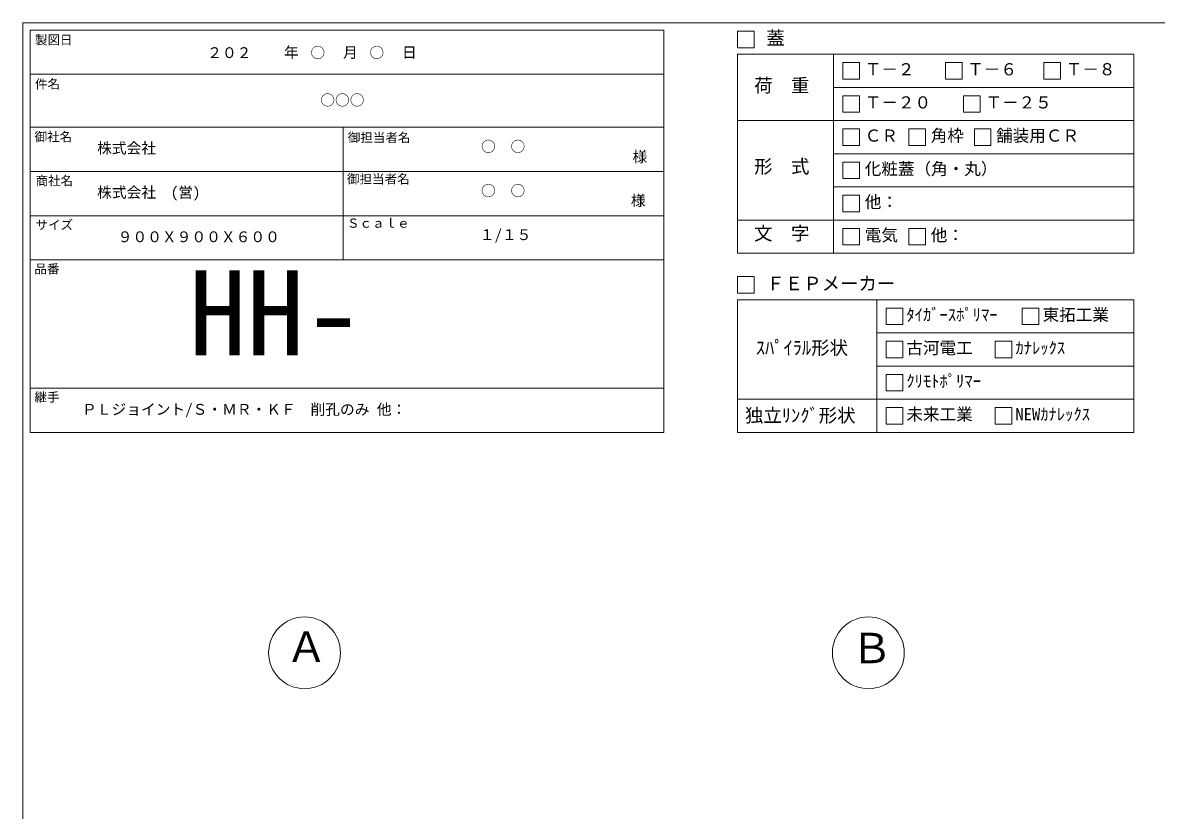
# Model space of a CAD drawing. Units: millimetres, scale not verified. Extents: x -4897 to 18483, y -2289 to 2289.
# Drawn here: x -1237 to 1840, y 151 to 2289 of the extents above; entities that cross this region are included whole.
import ezdxf
from ezdxf.enums import TextEntityAlignment as Align

# ---------------------------------------------------------------- set-up
doc = ezdxf.new("R2010")
doc.units = ezdxf.units.MM
doc.header["$LTSCALE"] = 10
for name, color, linetype, lineweight in [('0-2_waku', 7, 'Continuous', 18), ('0-3_gaikei', 7, 'Continuous', 18), ('0-D_文字１', 7, 'Continuous', 18), ('1-4_文字２', 7, 'Continuous', 5)]:
    doc.layers.add(name, color=color, linetype=linetype, lineweight=lineweight)
doc.styles.add('ＭＳ ゴシック', font='')
doc.styles.get('ＭＳ ゴシック').set_extended_font_data('MS Gothic')

msp = doc.modelspace()

# ---------------------------------------------------------------- linework, layer by layer
at = {"layer": '0-2_waku'}
for p, q in [((-1236.72, 2288.65), (-1236.72, -1986.35)), ((-1216.72, 2268.65), (-1216.72, 1176.65)), ((-1216.72, 2268.65), (503.28, 2268.65)), ((-1216.72, 2268.65), (-1216.72, 1176.65)), ((-1216.72, 2268.65), (503.28, 2268.65)), ((-1216.72, 2268.65), (-1216.72, 1176.65)), ((503.28, 2268.65), (503.28, 1176.65)), ((703.28, 2202.87), (1778.28, 2202.87)), ((703.28, 2202.87), (703.28, 1662.87)), ((963.95, 2202.87), (963.95, 1662.87)), ((1778.28, 2202.87), (1778.28, 1662.87)), ((-1216.72, 2148.65), (503.28, 2148.65)), ((-1216.72, 2148.65), (503.28, 2148.65)), ((-1216.72, 2148.65), (503.28, 2148.65)), ((-1216.72, 2148.65), (503.28, 2148.65)), ((963.95, 2112.87), (1778.28, 2112.87)), ((-1216.72, 2004.65), (503.28, 2004.65)), ((-1216.72, 2004.65), (503.28, 2004.65)), ((-366.72, 2004.65), (-366.72, 1644.65)), ((703.28, 2022.87), (1778.28, 2022.87)), ((963.95, 1932.87), (1778.28, 1932.87)), ((-1216.72, 1884.65), (503.28, 1884.65)), ((963.95, 1842.87), (1778.28, 1842.87)), ((-1216.72, 1764.65), (503.28, 1764.65)), ((703.28, 1752.87), (1778.28, 1752.87)), ((703.28, 1662.87), (1778.28, 1662.87)), ((-1216.72, 1644.65), (503.28, 1644.65)), ((703.28, 1536.65), (1778.28, 1536.65)), ((703.28, 1536.65), (703.28, 1176.65)), ((1081.1, 1536.65), (1081.1, 1176.65)), ((1778.28, 1536.65), (1778.28, 1176.65)), ((1081.1, 1446.65), (1778.28, 1446.65)), ((1081.1, 1356.65), (1778.28, 1356.65)), ((-1216.72, 1296.65), (503.28, 1296.65)), ((703.28, 1266.65), (1778.28, 1266.65)), ((-1216.72, 1176.65), (503.28, 1176.65)), ((703.28, 1176.65), (1778.28, 1176.65)), ((703.28, 1176.65), (1778.28, 1176.65))]:
    msp.add_line(p, q, dxfattribs=at)
msp.add_lwpolyline([(-1236.72, 2288.65), (4883.28, 2288.65), (4883.28, -1986.35)], dxfattribs=at)
at = {"layer": '0-3_gaikei'}
for centre in [(-471.72, 578.65), (1058.28, 578.65)]:
    msp.add_circle(centre, 97.5, dxfattribs=at)
at = {"layer": '0-D_文字１'}
for p, q in [((703.28, 2265.68), (703.28, 2220.68)), ((703.28, 2220.68), (748.28, 2220.68)), ((989.25, 2180.37), (1034.25, 2180.37)), ((989.25, 2180.37), (989.25, 2135.37)), ((989.25, 2180.37), (989.25, 2135.37)), ((989.25, 2180.37), (1034.25, 2180.37)), ((989.25, 2180.37), (989.25, 2135.37)), ((989.25, 2180.37), (1034.25, 2180.37)), ((1034.25, 2180.37), (1034.25, 2135.37)), ((1034.25, 2180.37), (1034.25, 2135.37)), ((1034.25, 2180.37), (1034.25, 2135.37)), ((1267.33, 2180.37), (1312.33, 2180.37)), ((1267.33, 2180.37), (1267.33, 2135.37)), ((1312.33, 2180.37), (1312.33, 2135.37)), ((1534.54, 2180.37), (1579.54, 2180.37)), ((1534.54, 2180.37), (1534.54, 2135.37)), ((1579.54, 2180.37), (1579.54, 2135.37)), ((989.25, 2135.37), (1034.25, 2135.37)), ((989.25, 2135.37), (1034.25, 2135.37)), ((989.25, 2135.37), (1034.25, 2135.37)), ((1267.33, 2135.37), (1312.33, 2135.37)), ((1534.54, 2135.37), (1579.54, 2135.37)), ((989.25, 2090.37), (1034.25, 2090.37)), ((989.25, 2090.37), (989.25, 2045.37)), ((1034.25, 2090.37), (1034.25, 2045.37)), ((1316.73, 2090.37), (1361.73, 2090.37)), ((1316.73, 2090.37), (1316.73, 2045.37)), ((1361.73, 2090.37), (1361.73, 2045.37)), ((989.25, 2045.37), (1034.25, 2045.37)), ((1316.73, 2045.37), (1361.73, 2045.37)), ((989.25, 2000.37), (1034.25, 2000.37)), ((989.25, 2000.37), (989.25, 1955.37)), ((989.25, 2000.37), (989.25, 1955.37)), ((1034.25, 2000.37), (1034.25, 1955.37)), ((1034.25, 2000.37), (1034.25, 1955.37)), ((1168.25, 2000.37), (1213.25, 2000.37)), ((1168.25, 2000.37), (1168.25, 1955.37)), ((1213.25, 2000.37), (1213.25, 1955.37)), ((1345.75, 2000.37), (1390.75, 2000.37)), ((1345.75, 2000.37), (1345.75, 1955.37)), ((1390.75, 2000.37), (1390.75, 1955.37)), ((989.25, 1955.37), (1034.25, 1955.37)), ((989.25, 1955.37), (1034.25, 1955.37)), ((1168.25, 1955.37), (1213.25, 1955.37)), ((1345.75, 1955.37), (1390.75, 1955.37)), ((989.25, 1910.37), (989.25, 1865.37)), ((1034.25, 1910.37), (1034.25, 1865.37)), ((989.25, 1865.37), (1034.25, 1865.37)), ((989.25, 1820.37), (1034.25, 1820.37)), ((989.25, 1820.37), (989.25, 1775.37)), ((989.25, 1820.37), (989.25, 1775.37)), ((1034.25, 1820.37), (1034.25, 1775.37)), ((1034.25, 1820.37), (1034.25, 1775.37)), ((989.25, 1775.37), (1034.25, 1775.37)), ((989.25, 1775.37), (1034.25, 1775.37)), ((989.25, 1730.37), (989.25, 1685.37)), ((1168.25, 1730.37), (1168.25, 1685.37)), ((989.25, 1685.37), (1034.25, 1685.37)), ((1168.25, 1685.37), (1213.25, 1685.37)), ((703.28, 1599.46), (703.28, 1554.46)), ((703.28, 1554.46), (748.28, 1554.46)), ((1106.4, 1514.15), (1106.4, 1469.15)), ((1475.98, 1514.15), (1520.98, 1514.15)), ((1475.98, 1514.15), (1475.98, 1469.15)), ((1475.98, 1514.15), (1520.98, 1514.15)), ((1475.98, 1514.15), (1475.98, 1469.15)), ((1475.98, 1514.15), (1520.98, 1514.15)), ((1475.98, 1514.15), (1475.98, 1469.15)), ((1520.98, 1514.15), (1520.98, 1469.15)), ((1520.98, 1514.15), (1520.98, 1469.15)), ((1520.98, 1514.15), (1520.98, 1469.15)), ((1106.4, 1469.15), (1151.4, 1469.15)), ((1475.98, 1469.15), (1520.98, 1469.15)), ((1475.98, 1469.15), (1520.98, 1469.15)), ((1475.98, 1469.15), (1520.98, 1469.15)), ((1106.4, 1424.15), (1151.4, 1424.15)), ((1106.4, 1424.15), (1106.4, 1379.15)), ((1151.4, 1424.15), (1151.4, 1379.15)), ((1402.31, 1424.15), (1402.31, 1379.15)), ((1106.4, 1379.15), (1151.4, 1379.15)), ((1402.31, 1379.15), (1447.31, 1379.15)), ((1106.4, 1334.15), (1106.4, 1289.15)), ((1106.4, 1289.15), (1151.4, 1289.15)), ((1106.4, 1244.15), (1151.4, 1244.15)), ((1106.4, 1244.15), (1106.4, 1199.15)), ((1151.4, 1244.15), (1151.4, 1199.15)), ((1402.31, 1244.15), (1447.31, 1244.15)), ((1402.31, 1244.15), (1402.31, 1199.15)), ((1447.31, 1244.15), (1447.31, 1199.15)), ((1106.4, 1199.15), (1151.4, 1199.15)), ((1402.31, 1199.15), (1447.31, 1199.15))]:
    msp.add_line(p, q, dxfattribs=at)
for points in [[(703.28, 2265.68), (748.28, 2265.68), (748.28, 2220.68)], [(703.28, 2265.68), (748.28, 2265.68), (748.28, 2220.68)], [(989.25, 2000.37), (1034.25, 2000.37), (1034.25, 1955.37)], [(989.25, 2000.37), (989.25, 1955.37), (1034.25, 1955.37)], [(989.25, 1910.37), (1034.25, 1910.37), (1034.25, 1865.37)], [(989.25, 1820.37), (1034.25, 1820.37), (1034.25, 1775.37)], [(989.25, 1820.37), (989.25, 1775.37), (1034.25, 1775.37)], [(989.25, 1730.37), (1034.25, 1730.37), (1034.25, 1685.37)], [(1168.25, 1730.37), (1213.25, 1730.37), (1213.25, 1685.37)], [(703.28, 1599.46), (748.28, 1599.46), (748.28, 1554.46)], [(1106.4, 1514.15), (1151.4, 1514.15), (1151.4, 1469.15)], [(1402.31, 1424.15), (1447.31, 1424.15), (1447.31, 1379.15)], [(1106.4, 1334.15), (1151.4, 1334.15), (1151.4, 1289.15)]]:
    msp.add_lwpolyline(points, dxfattribs=at)

# ---------------------------------------------------------------- texts
at = {"layer": '0-D_文字１', "style": 'ＭＳ ゴシック'}
for s, height, p in [('製図日', 24.93, (-1203.45, 2222.2)), ('蓋', 36.66, (781.37, 2217.76)), ('\u3000\u3000年\u3000\u3000\u3000月\u3000\u3000\u3000日', 29.33, (-607.41, 2184.59)), ('Ｔ－２', 32.99, (1048.39, 2135.85)), ('Ｔ－６', 32.99, (1326.48, 2135.85)), ('Ｔ－８', 32.99, (1593.68, 2135.85)), ('件名', 24.93, (-1203.45, 2102.2)), ('荷\u3000重', 36.66, (748.25, 2089.06)), ('Ｔ－２０', 32.99, (1048.39, 2045.85)), ('Ｔ－２５', 32.99, (1375.87, 2045.85)), ('角枠', 32.99, (1227.39, 1955.85)), ('舗装用ＣＲ', 32.99, (1404.89, 1955.85)), ('御社名', 24.93, (-1204.42, 1959.19)), ('御担当者名', 24.93, (-354.51, 1956.98)), ('御担当者名', 24.93, (-354.51, 1956.98)), ('ＣＲ', 32.99, (1048.39, 1955.85)), ('様', 29.33, (418.23, 1901.48)), ('形\u3000式', 36.66, (748.25, 1869.1)), ('化粧蓋（角・丸）', 32.99, (1048.39, 1865.85)), ('御担当者名', 24.93, (-356.72, 1844.67)), ('商社名', 24.93, (-1201.82, 1840.15)), ('様', 29.33, (413.74, 1782.56)), ('他：', 32.99, (1048.39, 1775.85)), ('サイズ', 24.93, (-1201.82, 1720.15)), ('Ｓｃａｌｅ', 24.93, (-356.72, 1724.67)), ('９００Ｘ９００Ｘ６００', 29.33, (-978.83, 1684.11)), ('１/１５', 29.33, (3.91, 1689.83)), ('文\u3000字', 36.66, (748.25, 1687.62)), ('電気', 32.99, (1048.39, 1685.85)), ('他：', 32.99, (1227.39, 1685.85)), ('品番', 24.93, (-1204.82, 1600.51)), ('HH-', 230.9, (-785.99, 1316.48)), ('ＦＥＰメーカー', 36.66, (781.37, 1551.54)), ('ﾀｲｶﾞｰｽﾎﾟﾘﾏｰ', 32.99, (1161.37, 1469.63)), ('東拓工業', 32.99, (1530.95, 1469.63)), ('ｽﾊﾟｲﾗﾙ形状', 36.66, (752.9, 1376.99)), ('古河電工', 32.99, (1161.37, 1379.63)), ('ｶﾅﾚｯｸｽ', 32.99, (1457.27, 1379.63)), ('ｸﾘﾓﾄﾎﾟﾘﾏｰ', 32.99, (1161.37, 1289.63)), ('継手', 24.93, (-1204.82, 1252.51)), ('ＰＬジョイント/Ｓ・ＭＲ・ＫＦ\u3000削孔のみ 他：', 29.33, (-1075.73, 1215.85)), ('独立ﾘﾝｸﾞ形状', 36.66, (723.37, 1193.5)), ('未来工業', 32.99, (1161.37, 1199.63)), ('NEWｶﾅﾚｯｸｽ', 32.99, (1457.27, 1199.63)), ('Ａ', 82.48, (-522.89, 529.37)), ('Ｂ', 82.48, (1010.97, 525.57))]:
    msp.add_text(s, height=height, dxfattribs=at).set_placement(p, align=Align.BOTTOM_LEFT)
at = {"layer": '1-4_文字２', "style": 'ＭＳ ゴシック'}
for s, p in [('\u3000\u3000２０２\u3000\u3000\u3000\u3000○\u3000\u3000\u3000○', (-815.89, 2183.81)), ('○○○', (-429.2, 2054.99)), ('○\u3000○', (7.06, 1929.11)), ('株式会社', (-1034.72, 1924.73)), ('株式会社\u3000(営)', (-1034.72, 1804.73)), ('○\u3000○', (7.06, 1809.11))]:
    msp.add_text(s, height=29.33, dxfattribs=at).set_placement(p, align=Align.BOTTOM_LEFT)

doc.saveas('drawing.dxf')
